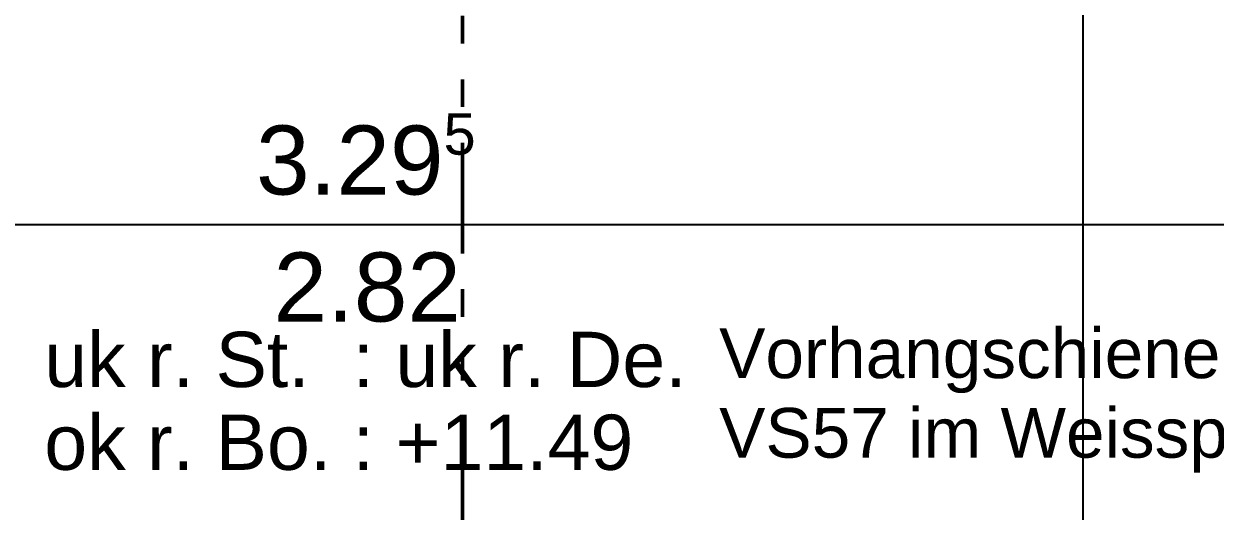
# Model space of a CAD drawing. Header units: centimetres. Extents: x 0.3 to 84.3, y 0.3 to 59.7.
# Drawn here: x 40.439 to 44.758, y 20.261 to 22.025 of the extents above; entities that cross this region are included whole.
import ezdxf

# ---------------------------------------------------------------- set-up
doc = ezdxf.new("R2010")
doc.units = ezdxf.units.CM
for name, pattern in [('AUSGEZOGEN', [0]), ('LINIE_23', [0.79, 0.4, -0.13, 0, -0.13, 0, -0.13]), ('PUNKT', [6.35, 0, -6.35]), ('RAND', [44.45, 12.7, -6.35, 12.7, -6.35, 0, -6.35])]:
    doc.linetypes.add(name, pattern=pattern)
for name, color, linetype, lineweight in [('Bauachsen grob', 7, 'RAND', 25), ('Text Koten', 7, 'AUSGEZOGEN', 50), ('Vorhangbrett', 7, 'AUSGEZOGEN', 25), ('Werkplan- Ausfuehrungsmasse', 7, 'AUSGEZOGEN', 25)]:
    doc.layers.add(name, color=color, linetype=linetype, lineweight=lineweight)
doc.styles.add('ARIAL', font='ARIAL.TTF')

msp = doc.modelspace()

# ---------------------------------------------------------------- linework, layer by layer
at = {"layer": 'Bauachsen grob', "color": 32, "linetype": 'LINIE_23', "lineweight": 50, "true_color": 0xc36e14}
msp.add_line((42.03, 1.394), (42.03, 57.974), dxfattribs=at)
at = {"layer": 'Vorhangbrett', "color": 191, "linetype": 'PUNKT', "lineweight": 25, "true_color": 0xbe96ea}
msp.add_line((32.01, 20.294), (45.57, 20.294), dxfattribs=at)
at = {"layer": 'Werkplan- Ausfuehrungsmasse', "color": 7, "linetype": 'AUSGEZOGEN', "lineweight": 25}
for p, q in [((44.28, 20.134), (44.28, 28.294)), ((38.38, 21.299), (44.97, 21.299))]:
    msp.add_line(p, q, dxfattribs=at)

# ---------------------------------------------------------------- texts
at = {"layer": 'Text Koten', "color": 7, "linetype": 'AUSGEZOGEN', "lineweight": 35, "char_height": 0.2, "width": 0.1, "attachment_point": 7, "style": 'ARIAL'}
for s, insert in [('uk\\~r.\\~St.\\~\\~:\\~uk\\~r.\\~De.', (40.5133, 20.7073)), ('ok\\~r.\\~Bo.\\~:\\~+11.49', (40.5133, 20.4073))]:
    msp.add_mtext(s, dxfattribs=dict(at, insert=insert))
at = {"layer": 'Vorhangbrett', "color": 191, "linetype": 'AUSGEZOGEN', "lineweight": 35, "true_color": 0xbe96ea, "char_height": 0.18, "width": 0.09, "attachment_point": 7, "style": 'ARIAL'}
for s, insert in [('Vorhangschiene', (42.96, 20.688)), ('VS57\\~im\\~Weissp.', (42.96, 20.4))]:
    msp.add_mtext(s, dxfattribs=dict(at, insert=insert))
at = {"layer": 'Werkplan- Ausfuehrungsmasse', "color": 7, "linetype": 'AUSGEZOGEN', "lineweight": 50, "attachment_point": 7, "style": 'ARIAL'}
for s, insert, char_height, width in [('5', (41.9608, 21.5493), 0.15, 0.075), ('3.29', (41.2811, 21.4034), 0.25, 0.125), ('2.82', (41.3443, 20.9437), 0.25, 0.125)]:
    msp.add_mtext(s, dxfattribs=dict(at, insert=insert, char_height=char_height, width=width))

doc.saveas('drawing.dxf')
